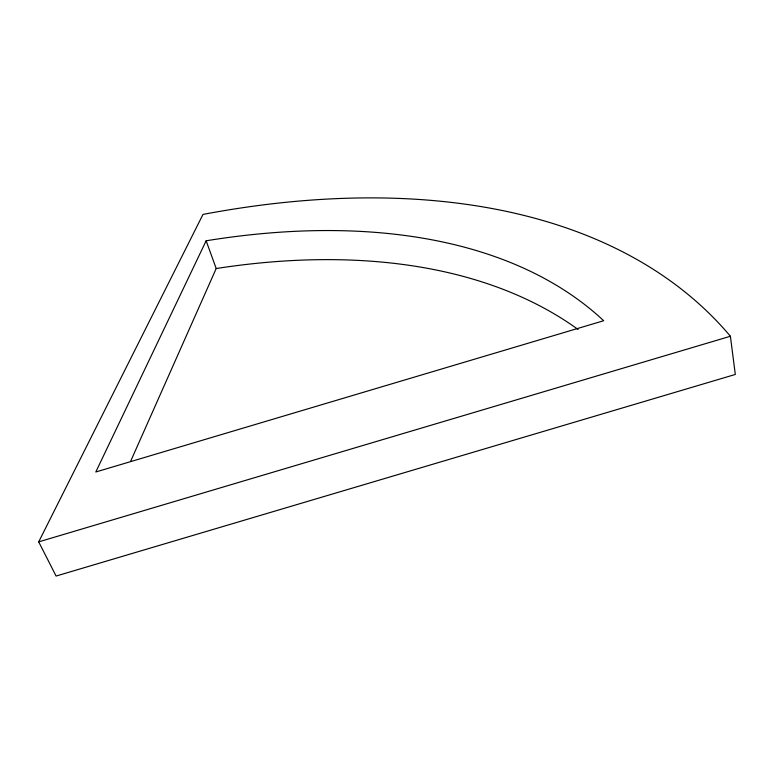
<?xml version="1.0" encoding="UTF-8"?>
<svg xmlns="http://www.w3.org/2000/svg" width="774" height="774" viewBox="0 0 774 774"><rect width="100%" height="100%" fill="white"/><g stroke="black" fill="none" stroke-linecap="round" stroke-linejoin="round"><path stroke-width="1.16" d="M130.68 461.188L216.198 268.53L206.145 240.782A753.837 428.593 -32.3 0 1 603.681 320.726L95.792 471.995L206.145 240.782M38.7 541.868L202.991 214.417A914.433 534.089 -34.1 0 1 730.404 336.255L735.3 374.461L56.096 576.049L38.7 541.868L730.404 336.255M216.198 268.53A736.916 436.671 -33.4 0 1 578.11 329.501"/></g></svg>
